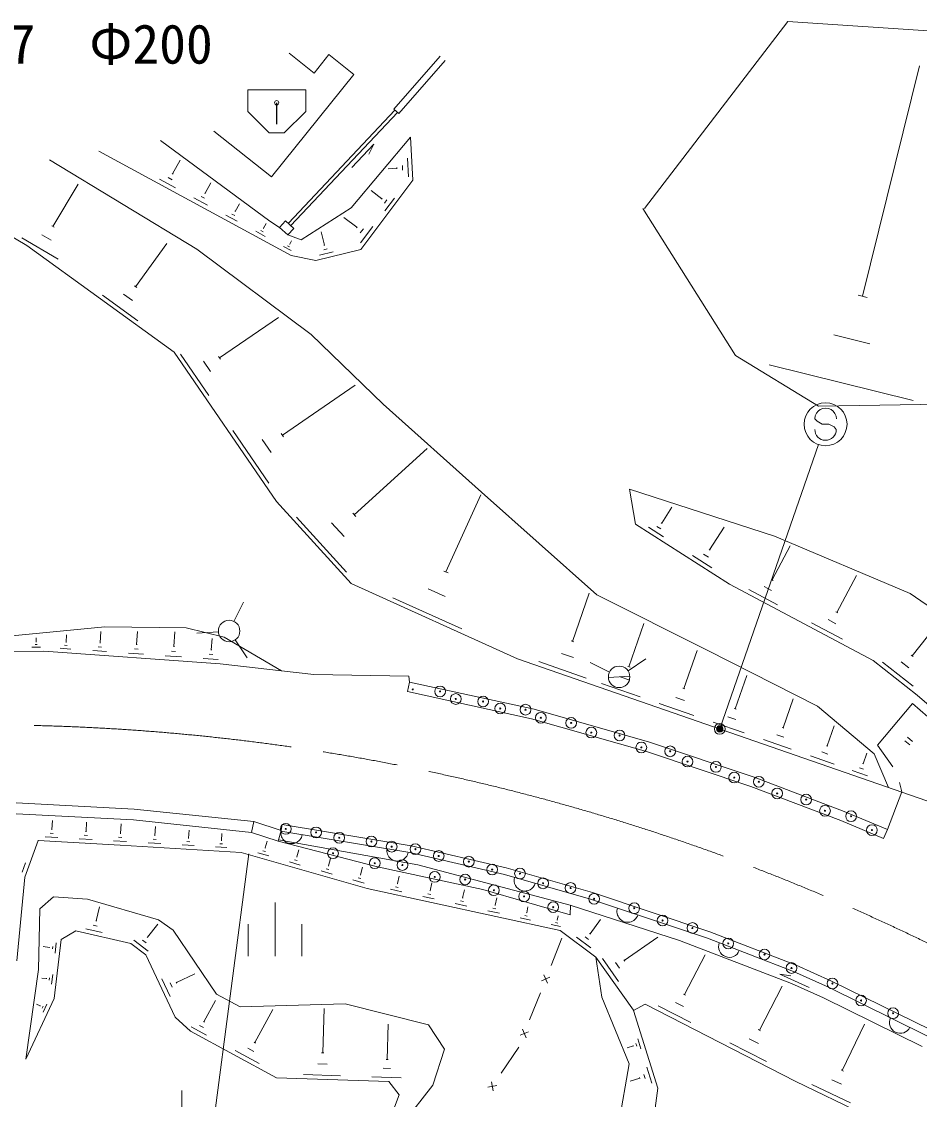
# Model space of a CAD drawing. Units: millimetres, scale not verified. Extents: x 40000 to 680000, y 20000 to 380000.
# Drawn here: x 413588 to 455359, y 302558 to 352685 of the extents above; entities that cross this region are included whole.
import ezdxf
from ezdxf.enums import TextEntityAlignment as Align

# ---------------------------------------------------------------- set-up
doc = ezdxf.new("R2010")
doc.units = ezdxf.units.MM
doc.header["$LTSCALE"] = 1000
doc.header["$PDMODE"] = 32
doc.header["$PDSIZE"] = 500
doc.linetypes.add('CHAIN', pattern=[18.5, 12, -1.5, 3.5, -1.5])
for name, color, linetype, lineweight in [('M-BGD', 7, 'Continuous', 13), ('M-BMK', 2, 'CHAIN', 13), ('M-STR-HTXT', 7, 'Continuous', 13), ('M-STR-STRC', 7, 'Continuous', 13)]:
    doc.layers.add(name, color=color, linetype=linetype, lineweight=lineweight)
doc.styles.add('ＭＳ ゴシック', font='')
doc.styles.get('ＭＳ ゴシック').set_extended_font_data('MS Gothic')

msp = doc.modelspace()

# ---------------------------------------------------------------- linework, layer by layer
at = {"layer": 'M-BGD'}
for p, q in [((442573, 343995), (449229, 352685)), ((449229, 352685), (457543, 352129)), ((427198, 350287), (426033, 351211)), ((427198, 350287), (427882, 351148)), ((429047, 350224), (427882, 351148)), ((430909, 348607), (433068, 351075)), ((431134, 348410), (433294, 350877)), ((452711, 339911), (455358, 350631)), ((425221, 345459), (429047, 350224)), ((424109, 349507), (426809, 349507)), ((424109, 349507), (424109, 348507)), ((426809, 349507), (426809, 348507)), ((425445, 348910), (425445, 347910)), ((425469, 348910), (425469, 347910)), ((424109, 348507), (425109, 347507)), ((426809, 348507), (425809, 347507)), ((426001, 343302), (430960, 348562)), ((426111, 343201), (431073, 348463)), ((431134, 348410), (430909, 348607)), ((425221, 345459), (422538, 347589)), ((425109, 347507), (425809, 347507)), ((425133, 343395), (420046, 347154)), ((431690, 347308), (428919, 344017)), ((429983, 346990), (428954, 345899)), ((429983, 346990), (429749, 346524)), ((431798, 345316), (431690, 347308)), ((417187, 346655), (426135, 341807)), ((421746, 342100), (414893, 346255)), ((420617, 345600), (420962, 346236)), ((431052, 345839), (431049, 345893)), ((431316, 345773), (431304, 345989)), ((431595, 345463), (431545, 346329)), ((420404, 345428), (420590, 345327)), ((420594, 345613), (420641, 345587)), ((431051, 345866), (430647, 345843)), ((408864, 345204), (413830, 342264)), ((415048, 343148), (416220, 345128)), ((420005, 345356), (420747, 344954)), ((422123, 344699), (422388, 345189)), ((429376, 342085), (431798, 345316)), ((421601, 344491), (422233, 344148)), ((421941, 344552), (422099, 344467)), ((422103, 344710), (422142, 344689)), ((430354, 344448), (429858, 344823)), ((430340, 344429), (430368, 344466)), ((430476, 344239), (430588, 344387)), ((430485, 343882), (430934, 344475)), ((423528, 343858), (423720, 344212)), ((428919, 344017), (426595, 342532)), ((442484, 343995), (446809, 337162)), ((423091, 343684), (423621, 343397)), ((423376, 343735), (423508, 343663)), ((423511, 343867), (423545, 343849)), ((425586, 343114), (425133, 343395)), ((425871, 343422), (425586, 343114)), ((426254, 343068), (425871, 343422)), ((429189, 343120), (428583, 343580)), ((414996, 343179), (415101, 343117)), ((424482, 342930), (424916, 342695)), ((424715, 342972), (424824, 342913)), ((424827, 343080), (424854, 343066)), ((424840, 343073), (424963, 343300)), ((425586, 343114), (425970, 342761)), ((425970, 342761), (426254, 343068)), ((427676, 342285), (427523, 342900)), ((429171, 343097), (429207, 343144)), ((429346, 342852), (429490, 343043)), ((429358, 342393), (429935, 343155)), ((413600, 342633), (415294, 341631)), ((414536, 342765), (414959, 342515)), ((418895, 340353), (420353, 342367)), ((426595, 342532), (425970, 342761)), ((426065, 342340), (426144, 342485)), ((413830, 342264), (420681, 337307)), ((427060, 338125), (421746, 342100)), ((425780, 342226), (426125, 342039)), ((425966, 342260), (426052, 342213)), ((426054, 342346), (426076, 342334)), ((427278, 341573), (429376, 342085)), ((427451, 341822), (428091, 341981)), ((427644, 342074), (427804, 342113)), ((427656, 342280), (427696, 342290)), ((426135, 341807), (427278, 341573)), ((418844, 340390), (418947, 340315)), ((417356, 339960), (419004, 338768)), ((418332, 340007), (418744, 339709)), ((452502, 339962), (452920, 339859)), ((422797, 337043), (425535, 338921)), ((430414, 334891), (427060, 338125)), ((451379, 338110), (453052, 337697)), ((420681, 337307), (425444, 330364)), ((420989, 337212), (422304, 335295)), ((422057, 336888), (422386, 336409)), ((422756, 337103), (422838, 336983)), ((446809, 337162), (450666, 334805)), ((448374, 336722), (455065, 335070)), ((425726, 333452), (429105, 335770)), ((434986, 330803), (430414, 334891)), ((450666, 334805), (456377, 334890)), ((423421, 333668), (425098, 331223)), ((425673, 333528), (425778, 333375)), ((424783, 333254), (425202, 332643)), ((429068, 329749), (432456, 332833)), ((448618, 328757), (441863, 330940)), ((441863, 330940), (442142, 329317)), ((425444, 330364), (428916, 326550)), ((433332, 327087), (434953, 330680)), ((440353, 326020), (434986, 330803)), ((443371, 329362), (443841, 330098)), ((426382, 329632), (428699, 327086)), ((428015, 329372), (428594, 328736)), ((428996, 329829), (429140, 329670)), ((443349, 329376), (443393, 329348)), ((442142, 329317), (446517, 326523)), ((442752, 329165), (443453, 328717)), ((443149, 329207), (443325, 329095)), ((445599, 328115), (446272, 329169)), ((454926, 326088), (448618, 328757)), ((444796, 327860), (445705, 327279)), ((445311, 327915), (445539, 327770)), ((445571, 328133), (445627, 328097)), ((448514, 326722), (449350, 328302)), ((433232, 327132), (433432, 327042)), ((451517, 325209), (452427, 326930)), ((428916, 326550), (436666, 323054)), ((446517, 326523), (453212, 322978)), ((448134, 326408), (448469, 326231)), ((448473, 326744), (448556, 326699)), ((430867, 325890), (434065, 324446)), ((432499, 326308), (433299, 325947)), ((439219, 323860), (439995, 326096)), ((445514, 323439), (440353, 326020)), ((447419, 326272), (448759, 325563)), ((463294, 320308), (454926, 326088)), ((423466, 324791), (423909, 325688)), ((451109, 324873), (451469, 324683)), ((451472, 325233), (451562, 325185)), ((455021, 323190), (456380, 324912)), ((417467, 324536), (411947, 324001)), ((417246, 323787), (417284, 324320)), ((421239, 324497), (417467, 324536)), ((418939, 323713), (418982, 324320)), ((423020, 324058), (421239, 324497)), ((441843, 322675), (442543, 324691)), ((450342, 324726), (451780, 323967)), ((414256, 323839), (414281, 323839)), ((414268, 323839), (414267, 324025)), ((415643, 323823), (415674, 323821)), ((415659, 323822), (415683, 324165)), ((420678, 323621), (420727, 324303)), ((422746, 324310), (421748, 324246)), ((422415, 323468), (422453, 323995)), ((425680, 322494), (423020, 324058)), ((423523, 323927), (424078, 323095)), ((439150, 323884), (439288, 323837)), ((410910, 323370), (414631, 323398)), ((414067, 323594), (414473, 323597)), ((414219, 323717), (414320, 323717)), ((414631, 323398), (422825, 322813)), ((415388, 323540), (415887, 323505)), ((415586, 323677), (415710, 323668)), ((416906, 323433), (417533, 323389)), ((417154, 323605), (417311, 323593)), ((417226, 323789), (417266, 323786)), ((418557, 323316), (419261, 323266)), ((418836, 323508), (419012, 323496)), ((418917, 323715), (418961, 323712)), ((420568, 323401), (420757, 323388)), ((420655, 323623), (420702, 323620)), ((422393, 323470), (422437, 323466)), ((444396, 321668), (445013, 323444)), ((450610, 320840), (445514, 323439)), ((420269, 323195), (421024, 323141)), ((422033, 323070), (422738, 323020)), ((422312, 323263), (422489, 323250)), ((436666, 323054), (460557, 314757)), ((437658, 322921), (439862, 322155)), ((438714, 323295), (439265, 323104)), ((440940, 322432), (440044, 322875)), ((441804, 322488), (442636, 323043)), ((455256, 321365), (453212, 322978)), ((453637, 322898), (455059, 321775)), ((454507, 322903), (454862, 322623)), ((454976, 323225), (455065, 323155)), ((422825, 322813), (425680, 322494)), ((425680, 322494), (427190, 322325)), ((427190, 322325), (431606, 322237)), ((441787, 322695), (441899, 322656)), ((431640, 321971), (431543, 321532)), ((431606, 322237), (431640, 321971)), ((431640, 321971), (437429, 320702)), ((440571, 321909), (442367, 321286)), ((440890, 322178), (441887, 322243)), ((441431, 322214), (441880, 322058)), ((446784, 320725), (447323, 322278)), ((431543, 321532), (437319, 320265)), ((444346, 321685), (444447, 321650)), ((455256, 321365), (459032, 318062)), ((443251, 320978), (444868, 320417)), ((444026, 321253), (444430, 321112)), ((449017, 319844), (449483, 321187)), ((453246, 318626), (450610, 320840)), ((453402, 319040), (455037, 320971)), ((455037, 320971), (458844, 317629)), ((437429, 320702), (442794, 319170)), ((446452, 320354), (446814, 320228)), ((446739, 320741), (446829, 320710)), ((437319, 320265), (442660, 318740)), ((445758, 320108), (447206, 319605)), ((448977, 319858), (449057, 319830)), ((451067, 318997), (451394, 319938)), ((448721, 319513), (449044, 319401)), ((455039, 319205), (454798, 319399)), ((442794, 319170), (447671, 317539)), ((448102, 319294), (449393, 318845)), ((451033, 319009), (451101, 318985)), ((454122, 318027), (453402, 319040)), ((454918, 319046), (454673, 319243)), ((442660, 318740), (447519, 317115)), ((450295, 318532), (451385, 318154)), ((450817, 318717), (451090, 318623)), ((452737, 318170), (452909, 318665)), ((453920, 317062), (453246, 318626)), ((452226, 317862), (452948, 317611)), ((452572, 317984), (452752, 317922)), ((452715, 318177), (452760, 318162)), ((447671, 317539), (451862, 315942)), ((447519, 317115), (451696, 315524)), ((453865, 315115), (454535, 316865)), ((454535, 316865), (454432, 317296)), ((418829, 316065), (413344, 316356)), ((418789, 315557), (413337, 315845)), ((424392, 315481), (418829, 316065)), ((451862, 315942), (453865, 315115)), ((414996, 315107), (415021, 315535)), ((416590, 315019), (416616, 315459)), ((418192, 314930), (418219, 315383)), ((424285, 314980), (418789, 315557)), ((424392, 315481), (424285, 314980)), ((425666, 315065), (424392, 315481)), ((425666, 315065), (425710, 315351)), ((431720, 314355), (425710, 315351)), ((451696, 315524), (453693, 314699)), ((414912, 314934), (415060, 314926)), ((414978, 315108), (415015, 315106)), ((416505, 314844), (416654, 314835)), ((416571, 315020), (416608, 315018)), ((418173, 314931), (418211, 314929)), ((419773, 314830), (419811, 314828)), ((419792, 314829), (419816, 315248)), ((421358, 314715), (421380, 315084)), ((422888, 314604), (422907, 314923)), ((425532, 314573), (424285, 314980)), ((425666, 315065), (425532, 314573)), ((425658, 315036), (431657, 314041)), ((453693, 314699), (453865, 315115)), ((414355, 314605), (413742, 312897)), ((418179, 314382), (414355, 314605)), ((414366, 314622), (414368, 314589)), ((414681, 314771), (415270, 314736)), ((416270, 314678), (416868, 314643)), ((417867, 314584), (418474, 314549)), ((418106, 314753), (418257, 314744)), ((423810, 314036), (418179, 314382)), ((419474, 314490), (420068, 314455)), ((419707, 314655), (419856, 314646)), ((421060, 314397), (421617, 314364)), ((421279, 314552), (421418, 314544)), ((421341, 314716), (421375, 314714)), ((422609, 314306), (423131, 314276)), ((422814, 314451), (422944, 314444)), ((422872, 314605), (422905, 314603)), ((424919, 314253), (425011, 314574)), ((430155, 313371), (425532, 314573)), ((425546, 314624), (432028, 313475)), ((436135, 313331), (431720, 314355)), ((429661, 312368), (423810, 314036)), ((424583, 314023), (425085, 313880)), ((424814, 314120), (424939, 314084)), ((424904, 314257), (424935, 314248)), ((426373, 313843), (426405, 313834)), ((426389, 313839), (426484, 314170)), ((431657, 314041), (436055, 313021)), ((413610, 313121), (413770, 313563)), ((426048, 313606), (426557, 313461)), ((426282, 313704), (426409, 313668)), ((427851, 313427), (427883, 313418)), ((427867, 313423), (427964, 313764)), ((429352, 313004), (429452, 313357)), ((435049, 312325), (430155, 313371)), ((432028, 313475), (439113, 311595)), ((440145, 312184), (436135, 313331)), ((413742, 312897), (413374, 309011)), ((427520, 313186), (428037, 313039)), ((427758, 313286), (427887, 313249)), ((429242, 312865), (429373, 312828)), ((429336, 313009), (429368, 313000)), ((431081, 312595), (431159, 312949)), ((436055, 313021), (440051, 311878)), ((429000, 312764), (429525, 312615)), ((438650, 310415), (429661, 312368)), ((430745, 312334), (431277, 312218)), ((430980, 312450), (431112, 312421)), ((431064, 312598), (431098, 312591)), ((432593, 312266), (432672, 312627)), ((434109, 311936), (434190, 312304)), ((439116, 311144), (435049, 312325)), ((415081, 311973), (414435, 311420)), ((416655, 311879), (415081, 311973)), ((416655, 311879), (419955, 310908)), ((432254, 312003), (432790, 311885)), ((432490, 312120), (432624, 312090)), ((432576, 312269), (432609, 312262)), ((434006, 311788), (434141, 311759)), ((434092, 311939), (434126, 311932)), ((435621, 311597), (435694, 311930)), ((440051, 311878), (445506, 310054)), ((445615, 310355), (440145, 312184)), ((414435, 311420), (414381, 308604)), ((417062, 310866), (417209, 311509)), ((425384, 309217), (425384, 311717)), ((433768, 311671), (434308, 311552)), ((435286, 311337), (435816, 311221)), ((435519, 311452), (435652, 311423)), ((435604, 311600), (435637, 311593)), ((437087, 311243), (437145, 311509)), ((439113, 311595), (444200, 309957)), ((439130, 311589), (439116, 311144)), ((417039, 310872), (417086, 310861)), ((420646, 310430), (419955, 310908)), ((436783, 311008), (437263, 310903)), ((436995, 311113), (437115, 311086)), ((437072, 311247), (437102, 311240)), ((438491, 310905), (438518, 310899)), ((438505, 310902), (438549, 311101)), ((440033, 310264), (440521, 310926)), ((415425, 309990), (416119, 310401)), ((416119, 310401), (418678, 309816)), ((416582, 310500), (417336, 310328)), ((416916, 310662), (417105, 310619)), ((419448, 310099), (419922, 310714)), ((420646, 310430), (422658, 307454)), ((424134, 309217), (424134, 310717)), ((426634, 309217), (426634, 310717)), ((438232, 310690), (438664, 310595)), ((438422, 310784), (438530, 310760)), ((438650, 310415), (440309, 309170)), ((449630, 308806), (445615, 310355)), ((415111, 307257), (415425, 309990)), ((415151, 309361), (415206, 309838)), ((418678, 309816), (419369, 309283)), ((418819, 309959), (419472, 309456)), ((419215, 309966), (419378, 309840)), ((419427, 310115), (419468, 310084)), ((438723, 310051), (438224, 308786)), ((439402, 310109), (440072, 309615)), ((439801, 310125), (439969, 310001)), ((440012, 310280), (440054, 310249)), ((441626, 309017), (443188, 310098)), ((444200, 309957), (449412, 307950)), ((445506, 310054), (449506, 308511)), ((414893, 309632), (414601, 309666)), ((414891, 309618), (414894, 309647)), ((415029, 309556), (415042, 309676)), ((419369, 309283), (420729, 306390)), ((444432, 307432), (445385, 309287)), ((440583, 307314), (440309, 309170)), ((442053, 306716), (440309, 309170)), ((440621, 309106), (441356, 308044)), ((441215, 308929), (441399, 308663)), ((441603, 309050), (441649, 308983)), ((449630, 308806), (451270, 308065)), ((414381, 308604), (413795, 304424)), ((414987, 307927), (415037, 308371)), ((420800, 307993), (421656, 308395)), ((438059, 307959), (437890, 308348)), ((448861, 308380), (450228, 307762)), ((448861, 308380), (449378, 308310)), ((449506, 308511), (451134, 307775)), ((414746, 308179), (414527, 308204)), ((414744, 308165), (414747, 308193)), ((414872, 308109), (414885, 308220)), ((420112, 308172), (420499, 307348)), ((420504, 307979), (420601, 307773)), ((420788, 308018), (420812, 307967)), ((438169, 308238), (437780, 308069)), ((447916, 305778), (448970, 307831)), ((449412, 307950), (450899, 307278)), ((455888, 305790), (451270, 308065)), ((422658, 307454), (423757, 306872)), ((437725, 307521), (437226, 306256)), ((440583, 307314), (441861, 304220)), ((444385, 307456), (444480, 307408)), ((455484, 305019), (450899, 307278)), ((451134, 307775), (455739, 305506)), ((413795, 304424), (415111, 307257)), ((414453, 306909), (414285, 306986)), ((414447, 306897), (414458, 306920)), ((414544, 306809), (414588, 306903)), ((414592, 306614), (414768, 306992)), ((422074, 306170), (422606, 307155)), ((423757, 306872), (428643, 307007)), ((427602, 304723), (427671, 306781)), ((428643, 307007), (432514, 306034)), ((442049, 306692), (442604, 306992)), ((442604, 306992), (449579, 303413)), ((443203, 306910), (444725, 306129)), ((444008, 307073), (444388, 306878)), ((420729, 306390), (421446, 305727)), ((424444, 305202), (425275, 306741)), ((443192, 303078), (442049, 306692)), ((421483, 305934), (422200, 305547)), ((421868, 306004), (422047, 305907)), ((422051, 306182), (422096, 306158)), ((430596, 304414), (430651, 306060)), ((432514, 306034), (433267, 304904)), ((437061, 305429), (436892, 305819)), ((447863, 305805), (447969, 305750)), ((451767, 303906), (452799, 306059)), ((421446, 305727), (425450, 303563)), ((437171, 305708), (436782, 305540)), ((442402, 304913), (442256, 305374)), ((447442, 305377), (447867, 305160)), ((423521, 304833), (424641, 304228)), ((424122, 304942), (424402, 304791)), ((424409, 305221), (424479, 305183)), ((432724, 303219), (433267, 304904)), ((436727, 304992), (435898, 303774)), ((442052, 305056), (441769, 304966)), ((442057, 305042), (442048, 305071)), ((442209, 305042), (442172, 305158)), ((446545, 305195), (448242, 304324)), ((427548, 304724), (427656, 304721)), ((430553, 304415), (430639, 304412)), ((427370, 304214), (427799, 304200)), ((430410, 304007), (430754, 303996)), ((441861, 304220), (441129, 300135)), ((442905, 303322), (442673, 304056)), ((451711, 303932), (451823, 303879)), ((425450, 303563), (430674, 303387)), ((426708, 303721), (428426, 303663)), ((429881, 303612), (431255, 303566)), ((430674, 303387), (431156, 302780)), ((435523, 302957), (435444, 303374)), ((442349, 303550), (441896, 303407)), ((442356, 303527), (442341, 303573)), ((442598, 303528), (442540, 303711)), ((449579, 303413), (452790, 301859)), ((451286, 303476), (451733, 303262)), ((421049, 300467), (421049, 302967)), ((430040, 299812), (432724, 303219)), ((431156, 302780), (430040, 299812)), ((435692, 303205), (435275, 303126)), ((442491, 297891), (443192, 303078)), ((450359, 303261), (452147, 302404))]:
    msp.add_line(p, q, dxfattribs=at)
for centre, radius in [((425456, 348910), 100), ((423245, 324343), 500), ((441388, 322210), 500), ((431789, 321628), 25), ((431789, 321628), 12.5), ((433058, 321533), 25), ((433058, 321533), 12.5), ((433789, 321182), 25), ((433789, 321182), 12.5), ((435060, 321065), 25), ((435060, 321065), 12.5), ((435856, 320740), 25), ((435856, 320740), 12.5), ((437034, 320683), 25), ((437034, 320683), 12.5), ((437745, 320309), 25), ((437745, 320309), 12.5), ((439157, 320068), 25), ((439157, 320068), 12.5), ((440094, 319619), 25), ((440094, 319619), 12.5), ((441410, 319483), 25), ((441410, 319483), 12.5), ((442421, 318928), 25), ((442421, 318928), 12.5), ((443762, 318749), 25), ((443762, 318749), 12.5), ((444568, 318270), 25), ((444568, 318270), 12.5), ((445891, 318024), 25), ((445891, 318024), 12.5), ((446743, 317525), 25), ((446743, 317525), 12.5), ((447886, 317333), 25), ((447886, 317333), 12.5), ((448740, 316791), 25), ((448740, 316791), 12.5), ((450088, 316502), 25), ((450088, 316502), 12.5), ((450964, 315982), 25), ((450964, 315982), 12.5), ((452177, 315729), 25), ((452177, 315729), 12.5), ((425880, 315139), 25), ((425880, 315139), 12.5), ((427290, 314978), 25), ((427290, 314978), 12.5), ((453149, 315083), 25), ((453149, 315083), 12.5), ((428369, 314728), 25), ((428369, 314728), 12.5), ((429864, 314555), 25), ((429864, 314555), 12.5), ((430808, 314312), 25), ((430808, 314312), 12.5), ((428078, 314006), 25), ((428078, 314006), 12.5), ((431911, 314198), 25), ((431911, 314198), 12.5), ((432995, 313881), 25), ((432995, 313881), 12.5), ((430019, 313544), 25), ((430019, 313544), 12.5), ((431306, 313459), 25), ((431306, 313459), 12.5), ((434395, 313617), 25), ((434395, 313617), 12.5), ((432812, 312906), 25), ((432812, 312906), 12.5), ((434227, 312788), 25), ((434227, 312788), 12.5), ((435481, 313249), 25), ((435481, 313249), 12.5), ((436775, 313063), 25), ((436775, 313063), 12.5), ((435561, 312286), 25), ((435561, 312286), 12.5), ((437850, 312610), 25), ((437850, 312610), 12.5), ((439130, 312390), 25), ((439130, 312390), 12.5), ((436966, 311999), 25), ((436966, 311999), 12.5), ((440225, 311887), 25), ((440225, 311887), 12.5), ((438322, 311499), 25), ((438322, 311499), 12.5), ((442092, 311452), 25), ((442092, 311452), 12.5), ((443411, 310880), 25), ((443411, 310880), 12.5), ((444799, 310531), 25), ((444799, 310531), 12.5), ((446465, 309813), 25), ((446465, 309813), 12.5), ((448152, 309298), 25), ((448152, 309298), 12.5), ((449407, 308671), 25), ((449407, 308671), 12.5), ((451309, 307951), 25), ((451309, 307951), 12.5), ((452642, 307161), 25), ((452642, 307161), 12.5), ((454131, 306566), 25), ((454131, 306566), 12.5)]:
    msp.add_circle(centre, radius, dxfattribs=at)
for centre, start, end in [((426151, 314954), 170.5831, 350.5831), ((431084, 314136), 170.5831, 350.5831), ((437003, 312750), 164.0386, 344.0386), ((441786, 311298), 161.516, 341.516), ((446512, 309666), 158.905, 338.905), ((454465, 306134), 153.7689, 333.7689)]:
    msp.add_arc(centre, 500, start, end, dxfattribs=at)
for p in [(433058, 321533), (433789, 321182), (435060, 321065), (435856, 320740), (437034, 320683), (437745, 320309), (439157, 320068), (440094, 319619), (441410, 319483), (442421, 318928), (443762, 318749), (444568, 318270), (445891, 318024), (446743, 317525), (447886, 317333), (448740, 316791), (450088, 316502), (450964, 315982), (452177, 315729), (425880, 315139), (453149, 315083), (427290, 314978), (428369, 314728), (429864, 314555), (430808, 314312), (431911, 314198), (428078, 314006), (430019, 313544), (432995, 313881), (434395, 313617), (431306, 313459), (435481, 313249), (436775, 313063), (432812, 312906), (434227, 312788), (437850, 312610), (435561, 312286), (439130, 312390), (436966, 311999), (440225, 311887), (438322, 311499), (442092, 311452), (443411, 310880), (444799, 310531), (446465, 309813), (448152, 309298), (449407, 308671), (451309, 307951), (452642, 307161), (454131, 306566)]:
    msp.add_point(p, dxfattribs=at)
at = {"layer": 'M-BMK'}
for start, end in [(71.18445, 93.68125), (48.68755, 71.18445)]:
    msp.add_arc((411844, 219976), 100000, start, end, dxfattribs=at)
at = {"layer": 'M-STR-HTXT'}
msp.add_line((424155, 313988), (420066, 282760), dxfattribs=at)
at = {"layer": 'M-STR-STRC'}
for p, q in [((450594, 334099), (450494, 334217)), ((450839, 333959), (450594, 334099)), ((451140, 333957), (450839, 333959)), ((451385, 333845), (451140, 333957)), ((451491, 333709), (451385, 333845)), ((446068, 319788), (450661, 333014))]:
    msp.add_line(p, q, dxfattribs=at)
for centre, radius in [((450989, 333958), 1000), ((446069, 319789), 150), ((446069, 319789), 120), ((446069, 319789), 90), ((446069, 319789), 60), ((446069, 319789), 30)]:
    msp.add_circle(centre, radius, dxfattribs=at)
for centre, start, end in [((450994, 334213), 359.5549, 179.5549), ((450991, 333713), 179.5549, 359.5549)]:
    msp.add_arc(centre, 500, start, end, dxfattribs=at)
msp.add_point((446069, 319789), dxfattribs=at)

# ---------------------------------------------------------------- texts
at = {"layer": 'M-STR-HTXT', "style": 'ＭＳ ゴシック'}
msp.add_text('L=6.7\u3000Φ200', height=1833, dxfattribs=at).set_placement((415244, 352560), align=Align.TOP_CENTER)

doc.saveas('drawing.dxf')
